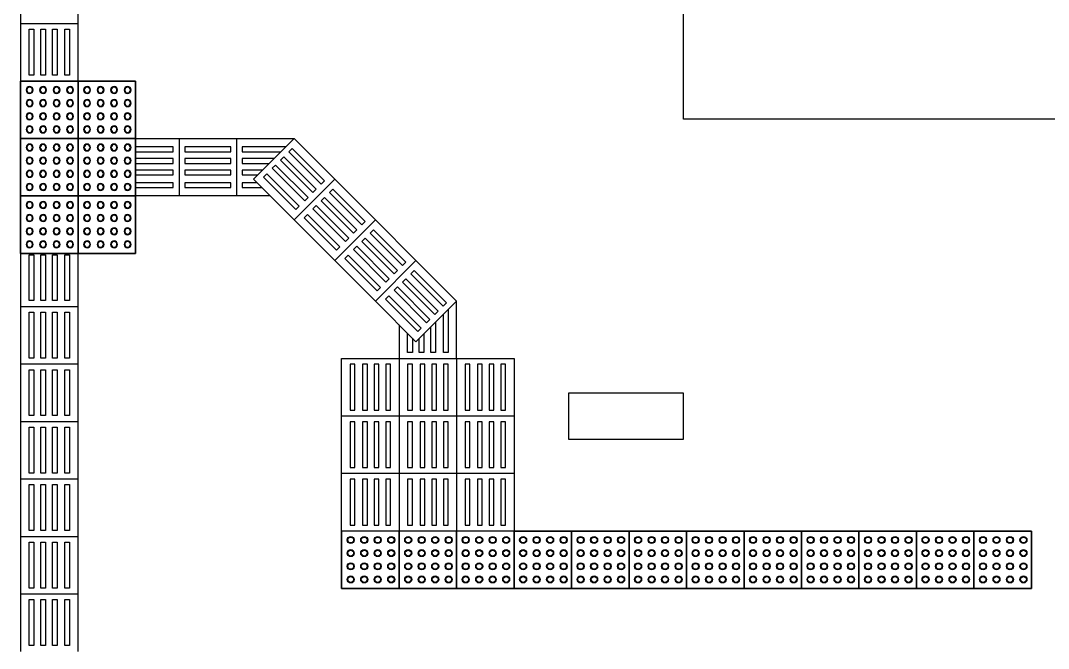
# Model space of a CAD drawing. Header units: metres. Extents: x 341 to 459, y 1341 to 1425.
# Drawn here: x 432.959 to 437.429, y 1397.833 to 1400.564 of the extents above; entities that cross this region are included whole.
import ezdxf

# ---------------------------------------------------------------- set-up
doc = ezdxf.new("R2010")
doc.units = ezdxf.units.M
for name, color, linetype in [('BASE DE CONCRETO', 251, 'Continuous'), ('Itens de detalhe', 7, 'Continuous'), ('Notas de texto-1', 7, 'Continuous')]:
    doc.layers.add(name, color=color, linetype=linetype)

# ---------------------------------------------------------------- blocks, each defined once
blk = doc.blocks.new('piso tatil')
at = {"layer": 'Itens de detalhe', "color": 252, "true_color": 0x939598}
for p, q in [((-78.855, 51.1673), (-78.855, 50.9173)), ((-78.855, 51.1673), (-78.855, 50.9173)), ((-78.605, 50.9173), (-78.605, 51.1673)), ((-78.605, 50.9173), (-78.605, 51.1673)), ((-78.855, 50.9173), (-78.855, 50.6673)), ((-78.855, 50.9173), (-78.855, 50.6673)), ((-78.855, 50.9173), (-78.605, 50.9173)), ((-78.855, 50.9173), (-78.605, 50.9173)), ((-78.8181, 50.693), (-78.8181, 50.8925)), ((-78.8181, 50.8925), (-78.7976, 50.8925)), ((-78.7976, 50.8925), (-78.7976, 50.693)), ((-78.7674, 50.693), (-78.7674, 50.8925)), ((-78.7674, 50.8925), (-78.7469, 50.8925)), ((-78.7469, 50.8925), (-78.7469, 50.693)), ((-78.7167, 50.693), (-78.7167, 50.8925)), ((-78.7167, 50.8925), (-78.6962, 50.8925)), ((-78.6962, 50.8925), (-78.6962, 50.693)), ((-78.6624, 50.693), (-78.6624, 50.8925)), ((-78.6624, 50.8925), (-78.642, 50.8925)), ((-78.642, 50.8925), (-78.642, 50.693)), ((-78.605, 50.6673), (-78.605, 50.9173)), ((-78.605, 50.6673), (-78.605, 50.9173)), ((-78.7976, 50.693), (-78.8181, 50.693)), ((-78.7469, 50.693), (-78.7674, 50.693)), ((-78.6962, 50.693), (-78.7167, 50.693)), ((-78.642, 50.693), (-78.6624, 50.693)), ((-78.855, 49.9173), (-78.855, 49.6866)), ((-78.855, 49.9173), (-78.855, 49.6866)), ((-78.8181, 49.7123), (-78.8181, 49.9118)), ((-78.8181, 49.9118), (-78.7976, 49.9118)), ((-78.7976, 49.9118), (-78.7976, 49.7123)), ((-78.7674, 49.7123), (-78.7674, 49.9118)), ((-78.7674, 49.9118), (-78.7469, 49.9118)), ((-78.7469, 49.9118), (-78.7469, 49.7123)), ((-78.7167, 49.7123), (-78.7167, 49.9118)), ((-78.7167, 49.9118), (-78.6962, 49.9118)), ((-78.6962, 49.9118), (-78.6962, 49.7123)), ((-78.6624, 49.7123), (-78.6624, 49.9118)), ((-78.6624, 49.9118), (-78.642, 49.9118)), ((-78.642, 49.9118), (-78.642, 49.7123)), ((-78.605, 49.6866), (-78.605, 49.9173)), ((-78.605, 49.6866), (-78.605, 49.9173)), ((-78.855, 49.6866), (-78.855, 49.4366)), ((-78.855, 49.6866), (-78.855, 49.4366)), ((-78.855, 49.6866), (-78.605, 49.6866)), ((-78.855, 49.6866), (-78.605, 49.6866)), ((-78.7976, 49.7123), (-78.8181, 49.7123)), ((-78.7469, 49.7123), (-78.7674, 49.7123)), ((-78.6962, 49.7123), (-78.7167, 49.7123)), ((-78.642, 49.7123), (-78.6624, 49.7123)), ((-78.605, 49.4366), (-78.605, 49.6866)), ((-78.605, 49.4366), (-78.605, 49.6866)), ((-76.9954, 49.6733), (-76.9954, 49.4859)), ((-76.9585, 49.4602), (-76.9585, 49.7102)), ((-76.9585, 49.4602), (-76.9585, 49.7102)), ((-78.8181, 49.4623), (-78.8181, 49.6618)), ((-78.8181, 49.6618), (-78.7976, 49.6618)), ((-78.7976, 49.6618), (-78.7976, 49.4623)), ((-78.7674, 49.4623), (-78.7674, 49.6618)), ((-78.7674, 49.6618), (-78.7469, 49.6618)), ((-78.7469, 49.6618), (-78.7469, 49.4623)), ((-78.7167, 49.4623), (-78.7167, 49.6618)), ((-78.7167, 49.6618), (-78.6962, 49.6618)), ((-78.6962, 49.6618), (-78.6962, 49.4623)), ((-78.6624, 49.4623), (-78.6624, 49.6618)), ((-78.6624, 49.6618), (-78.642, 49.6618)), ((-78.642, 49.6618), (-78.642, 49.4623)), ((-77.0159, 49.4859), (-77.0159, 49.6528)), ((-77.2085, 49.6067), (-77.2085, 49.4602)), ((-77.2085, 49.6067), (-77.2085, 49.4602)), ((-77.0701, 49.4859), (-77.0701, 49.5986)), ((-77.0497, 49.619), (-77.0497, 49.4859)), ((-77.1715, 49.4859), (-77.1715, 49.5697)), ((-77.1511, 49.5493), (-77.1511, 49.4859)), ((-77.1208, 49.4859), (-77.1208, 49.5479)), ((-77.1004, 49.5683), (-77.1004, 49.4859)), ((-78.7976, 49.4623), (-78.8181, 49.4623)), ((-78.7469, 49.4623), (-78.7674, 49.4623)), ((-78.6962, 49.4623), (-78.7167, 49.4623)), ((-78.642, 49.4623), (-78.6624, 49.4623)), ((-77.2085, 49.4602), (-76.9585, 49.4602)), ((-77.2085, 49.4602), (-76.9585, 49.4602)), ((-77.1511, 49.4859), (-77.1715, 49.4859)), ((-77.1004, 49.4859), (-77.1208, 49.4859)), ((-77.0497, 49.4859), (-77.0701, 49.4859)), ((-76.9954, 49.4859), (-77.0159, 49.4859)), ((-78.855, 49.4366), (-78.855, 49.1866)), ((-78.855, 49.4366), (-78.855, 49.1866)), ((-78.855, 49.4366), (-78.605, 49.4366)), ((-78.855, 49.4366), (-78.605, 49.4366)), ((-78.8181, 49.2123), (-78.8181, 49.4118)), ((-78.8181, 49.4118), (-78.7976, 49.4118)), ((-78.7976, 49.4118), (-78.7976, 49.2123)), ((-78.7674, 49.2123), (-78.7674, 49.4118)), ((-78.7674, 49.4118), (-78.7469, 49.4118)), ((-78.7469, 49.4118), (-78.7469, 49.2123)), ((-78.7167, 49.2123), (-78.7167, 49.4118)), ((-78.7167, 49.4118), (-78.6962, 49.4118)), ((-78.6962, 49.4118), (-78.6962, 49.2123)), ((-78.6624, 49.2123), (-78.6624, 49.4118)), ((-78.6624, 49.4118), (-78.642, 49.4118)), ((-78.642, 49.4118), (-78.642, 49.2123)), ((-78.605, 49.1866), (-78.605, 49.4366)), ((-78.605, 49.1866), (-78.605, 49.4366)), ((-78.855, 49.1866), (-78.855, 48.9366)), ((-78.855, 49.1866), (-78.855, 48.9366)), ((-78.855, 49.1866), (-78.605, 49.1866)), ((-78.855, 49.1866), (-78.605, 49.1866)), ((-78.7976, 49.2123), (-78.8181, 49.2123)), ((-78.7469, 49.2123), (-78.7674, 49.2123)), ((-78.6962, 49.2123), (-78.7167, 49.2123)), ((-78.642, 49.2123), (-78.6624, 49.2123)), ((-78.605, 48.9366), (-78.605, 49.1866)), ((-78.605, 48.9366), (-78.605, 49.1866)), ((-78.8181, 48.9623), (-78.8181, 49.1618)), ((-78.8181, 49.1618), (-78.7976, 49.1618)), ((-78.7976, 49.1618), (-78.7976, 48.9623)), ((-78.7674, 48.9623), (-78.7674, 49.1618)), ((-78.7674, 49.1618), (-78.7469, 49.1618)), ((-78.7469, 49.1618), (-78.7469, 48.9623)), ((-78.7167, 48.9623), (-78.7167, 49.1618)), ((-78.7167, 49.1618), (-78.6962, 49.1618)), ((-78.6962, 49.1618), (-78.6962, 48.9623)), ((-78.6624, 48.9623), (-78.6624, 49.1618)), ((-78.6624, 49.1618), (-78.642, 49.1618)), ((-78.642, 49.1618), (-78.642, 48.9623)), ((-78.7976, 48.9623), (-78.8181, 48.9623)), ((-78.7469, 48.9623), (-78.7674, 48.9623)), ((-78.6962, 48.9623), (-78.7167, 48.9623)), ((-78.642, 48.9623), (-78.6624, 48.9623)), ((-78.855, 48.9366), (-78.855, 48.6866)), ((-78.855, 48.9366), (-78.855, 48.6866)), ((-78.855, 48.9366), (-78.605, 48.9366)), ((-78.855, 48.9366), (-78.605, 48.9366)), ((-78.8181, 48.7123), (-78.8181, 48.9118)), ((-78.8181, 48.9118), (-78.7976, 48.9118)), ((-78.7976, 48.9118), (-78.7976, 48.7123)), ((-78.7674, 48.7123), (-78.7674, 48.9118)), ((-78.7674, 48.9118), (-78.7469, 48.9118)), ((-78.7469, 48.9118), (-78.7469, 48.7123)), ((-78.7167, 48.7123), (-78.7167, 48.9118)), ((-78.7167, 48.9118), (-78.6962, 48.9118)), ((-78.6962, 48.9118), (-78.6962, 48.7123)), ((-78.6624, 48.7123), (-78.6624, 48.9118)), ((-78.6624, 48.9118), (-78.642, 48.9118)), ((-78.642, 48.9118), (-78.642, 48.7123)), ((-78.605, 48.6866), (-78.605, 48.9366)), ((-78.605, 48.6866), (-78.605, 48.9366)), ((-78.855, 48.6866), (-78.855, 48.4366)), ((-78.855, 48.6866), (-78.855, 48.4366)), ((-78.855, 48.6866), (-78.605, 48.6866)), ((-78.855, 48.6866), (-78.605, 48.6866)), ((-78.7976, 48.7123), (-78.8181, 48.7123)), ((-78.7469, 48.7123), (-78.7674, 48.7123)), ((-78.6962, 48.7123), (-78.7167, 48.7123)), ((-78.642, 48.7123), (-78.6624, 48.7123)), ((-78.605, 48.4366), (-78.605, 48.6866)), ((-78.605, 48.4366), (-78.605, 48.6866)), ((-77.4585, 48.7102), (-77.4585, 48.4602)), ((-77.4585, 48.4602), (-77.4585, 48.7102)), ((-77.2085, 48.4602), (-77.2085, 48.7102)), ((-77.2085, 48.7102), (-77.2085, 48.4602)), ((-76.9585, 48.4602), (-76.9585, 48.7102)), ((-76.9585, 48.7102), (-76.9585, 48.4602)), ((-76.4585, 48.7102), (-76.7085, 48.7102)), ((-76.7085, 48.7102), (-76.4585, 48.7102)), ((-76.7085, 48.4602), (-76.7085, 48.7102)), ((-76.7085, 48.7102), (-76.7085, 48.4602)), ((-76.2085, 48.7102), (-76.4585, 48.7102)), ((-76.4585, 48.7102), (-76.2085, 48.7102)), ((-76.4585, 48.4602), (-76.4585, 48.7102)), ((-76.4585, 48.7102), (-76.4585, 48.4602)), ((-75.9585, 48.7102), (-76.2085, 48.7102)), ((-76.2085, 48.7102), (-75.9585, 48.7102)), ((-76.2085, 48.4602), (-76.2085, 48.7102)), ((-76.2085, 48.7102), (-76.2085, 48.4602)), ((-75.7085, 48.7102), (-75.9585, 48.7102)), ((-75.9585, 48.7102), (-75.7085, 48.7102)), ((-75.9585, 48.4602), (-75.9585, 48.7102)), ((-75.9585, 48.7102), (-75.9585, 48.4602)), ((-75.4585, 48.7102), (-75.7085, 48.7102)), ((-75.7085, 48.7102), (-75.4585, 48.7102)), ((-75.7085, 48.4602), (-75.7085, 48.7102)), ((-75.7085, 48.7102), (-75.7085, 48.4602)), ((-75.2085, 48.7102), (-75.4585, 48.7102)), ((-75.4585, 48.7102), (-75.2085, 48.7102)), ((-75.4585, 48.4602), (-75.4585, 48.7102)), ((-75.4585, 48.7102), (-75.4585, 48.4602)), ((-74.9585, 48.7102), (-75.2085, 48.7102)), ((-75.2085, 48.7102), (-74.9585, 48.7102)), ((-75.2085, 48.4602), (-75.2085, 48.7102)), ((-75.2085, 48.7102), (-75.2085, 48.4602)), ((-74.7085, 48.7102), (-74.9585, 48.7102)), ((-74.9585, 48.7102), (-74.7085, 48.7102)), ((-74.9585, 48.4602), (-74.9585, 48.7102)), ((-74.9585, 48.7102), (-74.9585, 48.4602)), ((-74.4585, 48.7102), (-74.7085, 48.7102)), ((-74.7085, 48.7102), (-74.4585, 48.7102)), ((-74.7085, 48.4602), (-74.7085, 48.7102)), ((-74.7085, 48.7102), (-74.7085, 48.4602)), ((-74.4585, 48.4602), (-74.4585, 48.7102)), ((-74.4585, 48.7102), (-74.4585, 48.4602)), ((-78.8181, 48.4623), (-78.8181, 48.6618)), ((-78.8181, 48.6618), (-78.7976, 48.6618)), ((-78.7976, 48.6618), (-78.7976, 48.4623)), ((-78.7674, 48.4623), (-78.7674, 48.6618)), ((-78.7674, 48.6618), (-78.7469, 48.6618)), ((-78.7469, 48.6618), (-78.7469, 48.4623)), ((-78.7167, 48.4623), (-78.7167, 48.6618)), ((-78.7167, 48.6618), (-78.6962, 48.6618)), ((-78.6962, 48.6618), (-78.6962, 48.4623)), ((-78.6624, 48.4623), (-78.6624, 48.6618)), ((-78.6624, 48.6618), (-78.642, 48.6618)), ((-78.642, 48.6618), (-78.642, 48.4623)), ((-78.7976, 48.4623), (-78.8181, 48.4623)), ((-78.7469, 48.4623), (-78.7674, 48.4623)), ((-78.6962, 48.4623), (-78.7167, 48.4623)), ((-78.642, 48.4623), (-78.6624, 48.4623)), ((-78.855, 48.4366), (-78.855, 48.1866)), ((-78.855, 48.4366), (-78.855, 48.1866)), ((-78.855, 48.4366), (-78.605, 48.4366)), ((-78.855, 48.4366), (-78.605, 48.4366)), ((-78.605, 48.1866), (-78.605, 48.4366)), ((-78.605, 48.1866), (-78.605, 48.4366)), ((-77.4585, 48.4602), (-77.2085, 48.4602)), ((-77.2085, 48.4602), (-77.4585, 48.4602)), ((-77.2085, 48.4602), (-76.9585, 48.4602)), ((-76.9585, 48.4602), (-77.2085, 48.4602)), ((-76.9585, 48.4602), (-76.7085, 48.4602)), ((-76.7085, 48.4602), (-76.9585, 48.4602)), ((-76.7085, 48.4602), (-76.4585, 48.4602)), ((-76.4585, 48.4602), (-76.7085, 48.4602)), ((-76.4585, 48.4602), (-76.2085, 48.4602)), ((-76.2085, 48.4602), (-76.4585, 48.4602)), ((-76.2085, 48.4602), (-75.9585, 48.4602)), ((-75.9585, 48.4602), (-76.2085, 48.4602)), ((-75.9585, 48.4602), (-75.7085, 48.4602)), ((-75.7085, 48.4602), (-75.9585, 48.4602)), ((-75.7085, 48.4602), (-75.4585, 48.4602)), ((-75.4585, 48.4602), (-75.7085, 48.4602)), ((-75.4585, 48.4602), (-75.2085, 48.4602)), ((-75.2085, 48.4602), (-75.4585, 48.4602)), ((-75.2085, 48.4602), (-74.9585, 48.4602)), ((-74.9585, 48.4602), (-75.2085, 48.4602)), ((-74.9585, 48.4602), (-74.7085, 48.4602)), ((-74.7085, 48.4602), (-74.9585, 48.4602)), ((-74.7085, 48.4602), (-74.4585, 48.4602)), ((-74.4585, 48.4602), (-74.7085, 48.4602)), ((-78.8181, 48.2123), (-78.8181, 48.4118)), ((-78.8181, 48.4118), (-78.7976, 48.4118)), ((-78.7976, 48.4118), (-78.7976, 48.2123)), ((-78.7674, 48.2123), (-78.7674, 48.4118)), ((-78.7674, 48.4118), (-78.7469, 48.4118)), ((-78.7469, 48.4118), (-78.7469, 48.2123)), ((-78.7167, 48.2123), (-78.7167, 48.4118)), ((-78.7167, 48.4118), (-78.6962, 48.4118)), ((-78.6962, 48.4118), (-78.6962, 48.2123)), ((-78.6624, 48.2123), (-78.6624, 48.4118)), ((-78.6624, 48.4118), (-78.642, 48.4118)), ((-78.642, 48.4118), (-78.642, 48.2123)), ((-78.7976, 48.2123), (-78.8181, 48.2123)), ((-78.7469, 48.2123), (-78.7674, 48.2123)), ((-78.6962, 48.2123), (-78.7167, 48.2123)), ((-78.642, 48.2123), (-78.6624, 48.2123))]:
    blk.add_line(p, q, dxfattribs=at)
at = {"layer": 'Itens de detalhe', "color": 252, "true_color": 0x939598, "extrusion": (0, 0, -1)}
for p, q in [((-78.855, 50.4173), (-78.855, 50.6673)), ((-78.855, 50.6673), (-78.605, 50.6673)), ((-78.605, 50.6673), (-78.855, 50.6673)), ((-78.855, 50.6673), (-78.855, 50.4173)), ((-78.605, 50.6673), (-78.355, 50.6673)), ((-78.355, 50.6673), (-78.605, 50.6673)), ((-78.605, 50.6673), (-78.605, 50.4173)), ((-78.605, 50.4173), (-78.605, 50.6673)), ((-78.355, 50.6673), (-78.355, 50.4173)), ((-78.355, 50.4173), (-78.355, 50.6673)), ((-78.855, 50.1673), (-78.855, 50.4173)), ((-78.855, 50.4173), (-78.855, 50.1673)), ((-78.605, 50.4173), (-78.855, 50.4173)), ((-78.855, 50.4173), (-78.605, 50.4173)), ((-78.605, 50.4173), (-78.605, 50.1673)), ((-78.605, 50.1673), (-78.605, 50.4173)), ((-78.355, 50.4173), (-78.605, 50.4173)), ((-78.605, 50.4173), (-78.355, 50.4173)), ((-78.355, 50.4173), (-78.1656, 50.4173)), ((-78.355, 50.4173), (-78.1656, 50.4173)), ((-78.355, 50.4173), (-78.355, 50.1673)), ((-78.355, 50.1673), (-78.355, 50.4173)), ((-78.1656, 50.4173), (-77.9156, 50.4173)), ((-78.1656, 50.4173), (-77.9156, 50.4173)), ((-78.1656, 50.4173), (-78.1656, 50.1673)), ((-78.1656, 50.4173), (-78.1656, 50.1673)), ((-77.9156, 50.4173), (-77.6656, 50.4173)), ((-77.9156, 50.4173), (-77.6656, 50.4173)), ((-77.9156, 50.4173), (-77.9156, 50.1673)), ((-77.9156, 50.4173), (-77.9156, 50.1673)), ((-77.8423, 50.2406), (-77.6656, 50.4173)), ((-77.8423, 50.2406), (-77.6656, 50.4173)), ((-77.6656, 50.4173), (-77.4888, 50.2406)), ((-77.6656, 50.4173), (-77.4888, 50.2406)), ((-78.1912, 50.3804), (-78.355, 50.3804)), ((-78.355, 50.3599), (-78.1912, 50.3599)), ((-78.1912, 50.3599), (-78.1912, 50.3804)), ((-77.9412, 50.3804), (-78.1407, 50.3804)), ((-78.1407, 50.3804), (-78.1407, 50.3599)), ((-78.1407, 50.3599), (-77.9412, 50.3599)), ((-77.9412, 50.3599), (-77.9412, 50.3804)), ((-77.7025, 50.3804), (-77.8907, 50.3804)), ((-77.8907, 50.3804), (-77.8907, 50.3599)), ((-77.8907, 50.3599), (-77.723, 50.3599)), ((-77.6742, 50.3736), (-77.6886, 50.3592)), ((-77.6886, 50.3592), (-77.5475, 50.2181)), ((-77.5331, 50.2326), (-77.6742, 50.3736)), ((-78.1912, 50.3297), (-78.355, 50.3297)), ((-78.355, 50.3092), (-78.1912, 50.3092)), ((-78.1912, 50.3092), (-78.1912, 50.3297)), ((-77.9412, 50.3297), (-78.1407, 50.3297)), ((-78.1407, 50.3297), (-78.1407, 50.3092)), ((-78.1407, 50.3092), (-77.9412, 50.3092)), ((-77.9412, 50.3092), (-77.9412, 50.3297)), ((-77.7532, 50.3297), (-77.8907, 50.3297)), ((-77.8907, 50.3297), (-77.8907, 50.3092)), ((-77.8907, 50.3092), (-77.7737, 50.3092)), ((-77.7459, 50.3019), (-77.7603, 50.2875)), ((-77.6048, 50.1609), (-77.7459, 50.3019)), ((-77.71, 50.3378), (-77.7244, 50.3233)), ((-77.7244, 50.3233), (-77.5834, 50.1823)), ((-77.5689, 50.1967), (-77.71, 50.3378)), ((-78.1912, 50.279), (-78.355, 50.279)), ((-78.355, 50.2585), (-78.1912, 50.2585)), ((-78.1912, 50.2585), (-78.1912, 50.279)), ((-77.9412, 50.279), (-78.1407, 50.279)), ((-78.1407, 50.279), (-78.1407, 50.2585)), ((-78.1407, 50.2585), (-77.9412, 50.2585)), ((-77.9412, 50.2585), (-77.9412, 50.279)), ((-77.8039, 50.279), (-77.8907, 50.279)), ((-77.8907, 50.279), (-77.8907, 50.2585)), ((-77.8907, 50.2585), (-77.8244, 50.2585)), ((-77.7842, 50.2636), (-77.7986, 50.2492)), ((-77.6431, 50.1225), (-77.7842, 50.2636)), ((-77.7603, 50.2875), (-77.6192, 50.1464)), ((-78.1912, 50.2247), (-78.355, 50.2247)), ((-78.1912, 50.2043), (-78.1912, 50.2247)), ((-77.9412, 50.2247), (-78.1407, 50.2247)), ((-78.1407, 50.2247), (-78.1407, 50.2043)), ((-77.9412, 50.2043), (-77.9412, 50.2247)), ((-77.8265, 50.2247), (-77.8907, 50.2247)), ((-77.8907, 50.2247), (-77.8907, 50.2043)), ((-77.6656, 50.0638), (-77.8423, 50.2406)), ((-77.6656, 50.0638), (-77.8423, 50.2406)), ((-77.7986, 50.2492), (-77.6576, 50.1081)), ((-77.4888, 50.2406), (-77.6656, 50.0638)), ((-77.4888, 50.2406), (-77.6656, 50.0638)), ((-77.5475, 50.2181), (-77.5331, 50.2326)), ((-77.4888, 50.2406), (-77.312, 50.0638)), ((-77.4888, 50.2406), (-77.312, 50.0638)), ((-78.855, 49.9173), (-78.855, 50.1673)), ((-78.855, 50.1673), (-78.605, 50.1673)), ((-78.605, 50.1673), (-78.855, 50.1673)), ((-78.855, 50.1673), (-78.855, 49.9173)), ((-78.605, 50.1673), (-78.355, 50.1673)), ((-78.355, 50.1673), (-78.605, 50.1673)), ((-78.605, 50.1673), (-78.605, 49.9173)), ((-78.605, 49.9173), (-78.605, 50.1673)), ((-78.355, 50.2043), (-78.1912, 50.2043)), ((-78.1656, 50.1673), (-78.355, 50.1673)), ((-78.1656, 50.1673), (-78.355, 50.1673)), ((-78.355, 50.1673), (-78.355, 49.9173)), ((-78.355, 49.9173), (-78.355, 50.1673)), ((-77.9156, 50.1673), (-78.1656, 50.1673)), ((-77.9156, 50.1673), (-78.1656, 50.1673)), ((-78.1407, 50.2043), (-77.9412, 50.2043)), ((-77.7691, 50.1673), (-77.9156, 50.1673)), ((-77.7691, 50.1673), (-77.9156, 50.1673)), ((-77.8907, 50.2043), (-77.8061, 50.2043)), ((-77.6192, 50.1464), (-77.6048, 50.1609)), ((-77.5834, 50.1823), (-77.5689, 50.1967)), ((-77.5332, 50.161), (-77.5477, 50.1466)), ((-77.3922, 50.0199), (-77.5332, 50.161)), ((-77.4974, 50.1969), (-77.5118, 50.1824)), ((-77.5118, 50.1824), (-77.3707, 50.0413)), ((-77.3563, 50.0558), (-77.4974, 50.1969)), ((-77.6576, 50.1081), (-77.6431, 50.1225)), ((-77.5691, 50.1252), (-77.5835, 50.1107)), ((-77.428, 49.9841), (-77.5691, 50.1252)), ((-77.5477, 50.1466), (-77.4066, 50.0055)), ((-77.6074, 50.0868), (-77.6219, 50.0724)), ((-77.6219, 50.0724), (-77.4808, 49.9313)), ((-77.4663, 49.9457), (-77.6074, 50.0868)), ((-77.5835, 50.1107), (-77.4424, 49.9696)), ((-77.4888, 49.887), (-77.6656, 50.0638)), ((-77.4888, 49.887), (-77.6656, 50.0638)), ((-77.312, 50.0638), (-77.4888, 49.887)), ((-77.312, 50.0638), (-77.4888, 49.887)), ((-77.3707, 50.0413), (-77.3563, 50.0558)), ((-77.312, 50.0638), (-77.1352, 49.887)), ((-77.312, 50.0638), (-77.1352, 49.887)), ((-77.4424, 49.9696), (-77.428, 49.9841)), ((-77.4066, 50.0055), (-77.3922, 50.0199)), ((-77.3565, 49.9842), (-77.3709, 49.9698)), ((-77.2154, 49.8432), (-77.3565, 49.9842)), ((-77.3206, 50.0201), (-77.335, 50.0056)), ((-77.335, 50.0056), (-77.194, 49.8646)), ((-77.1795, 49.879), (-77.3206, 50.0201)), ((-77.4808, 49.9313), (-77.4663, 49.9457)), ((-77.3923, 49.9484), (-77.4067, 49.9339)), ((-77.2512, 49.8073), (-77.3923, 49.9484)), ((-77.3709, 49.9698), (-77.2298, 49.8287)), ((-78.605, 49.9173), (-78.855, 49.9173)), ((-78.855, 49.9173), (-78.605, 49.9173)), ((-78.355, 49.9173), (-78.605, 49.9173)), ((-78.605, 49.9173), (-78.355, 49.9173)), ((-77.4306, 49.91), (-77.4451, 49.8956)), ((-77.4451, 49.8956), (-77.304, 49.7545)), ((-77.2896, 49.769), (-77.4306, 49.91)), ((-77.4067, 49.9339), (-77.2657, 49.7929)), ((-77.312, 49.7102), (-77.4888, 49.887)), ((-77.312, 49.7102), (-77.4888, 49.887)), ((-77.1352, 49.887), (-77.312, 49.7102)), ((-77.1352, 49.887), (-77.312, 49.7102)), ((-77.194, 49.8646), (-77.1795, 49.879)), ((-77.1352, 49.887), (-76.9585, 49.7102)), ((-77.1352, 49.887), (-76.9585, 49.7102)), ((-77.2657, 49.7929), (-77.2512, 49.8073)), ((-77.2298, 49.8287), (-77.2154, 49.8432)), ((-77.1797, 49.8075), (-77.1941, 49.793)), ((-77.0386, 49.6664), (-77.1797, 49.8075)), ((-77.1438, 49.8433), (-77.1583, 49.8289)), ((-77.1583, 49.8289), (-77.0172, 49.6878)), ((-77.0028, 49.7022), (-77.1438, 49.8433)), ((-77.304, 49.7545), (-77.2896, 49.769)), ((-77.2155, 49.7716), (-77.23, 49.7572)), ((-77.0745, 49.6305), (-77.2155, 49.7716)), ((-77.1941, 49.793), (-77.053, 49.6519)), ((-77.2539, 49.7333), (-77.2683, 49.7188)), ((-77.2683, 49.7188), (-77.1272, 49.5778)), ((-77.1128, 49.5922), (-77.2539, 49.7333)), ((-77.23, 49.7572), (-77.0889, 49.6161)), ((-77.1352, 49.5335), (-77.312, 49.7102)), ((-77.1352, 49.5335), (-77.312, 49.7102)), ((-76.9585, 49.7102), (-77.1352, 49.5335)), ((-76.9585, 49.7102), (-77.1352, 49.5335)), ((-77.0172, 49.6878), (-77.0028, 49.7022)), ((-77.0889, 49.6161), (-77.0745, 49.6305)), ((-77.053, 49.6519), (-77.0386, 49.6664)), ((-77.1272, 49.5778), (-77.1128, 49.5922)), ((-77.4585, 49.4602), (-77.2085, 49.4602)), ((-77.4585, 49.2102), (-77.4585, 49.4602)), ((-77.4585, 49.2102), (-77.4585, 49.4602)), ((-77.4585, 49.4602), (-77.2085, 49.4602)), ((-77.2085, 49.4602), (-77.2085, 49.2102)), ((-77.2085, 49.4602), (-77.2085, 49.2102)), ((-76.9585, 49.4602), (-76.7085, 49.4602)), ((-76.9585, 49.4602), (-76.7085, 49.4602)), ((-76.9585, 49.4602), (-76.9585, 49.2102)), ((-76.9585, 49.4602), (-76.9585, 49.2102)), ((-76.7085, 49.4602), (-76.7085, 49.2102)), ((-76.7085, 49.4602), (-76.7085, 49.2102)), ((-77.4215, 49.4354), (-77.4215, 49.2359)), ((-77.4011, 49.4354), (-77.4215, 49.4354)), ((-77.4011, 49.2359), (-77.4011, 49.4354)), ((-77.3673, 49.4354), (-77.3673, 49.2359)), ((-77.3468, 49.4354), (-77.3673, 49.4354)), ((-77.3468, 49.2359), (-77.3468, 49.4354)), ((-77.3166, 49.4354), (-77.3166, 49.2359)), ((-77.2961, 49.4354), (-77.3166, 49.4354)), ((-77.2961, 49.2359), (-77.2961, 49.4354)), ((-77.2659, 49.4354), (-77.2659, 49.2359)), ((-77.2454, 49.4354), (-77.2659, 49.4354)), ((-77.2454, 49.2359), (-77.2454, 49.4354)), ((-77.1715, 49.4354), (-77.1715, 49.2359)), ((-77.1511, 49.4354), (-77.1715, 49.4354)), ((-77.1511, 49.2359), (-77.1511, 49.4354)), ((-77.1173, 49.4354), (-77.1173, 49.2359)), ((-77.0968, 49.4354), (-77.1173, 49.4354)), ((-77.0968, 49.2359), (-77.0968, 49.4354)), ((-77.0666, 49.4354), (-77.0666, 49.2359)), ((-77.0461, 49.4354), (-77.0666, 49.4354)), ((-77.0461, 49.2359), (-77.0461, 49.4354)), ((-77.0159, 49.4354), (-77.0159, 49.2359)), ((-76.9954, 49.4354), (-77.0159, 49.4354)), ((-76.9954, 49.2359), (-76.9954, 49.4354)), ((-76.9215, 49.4354), (-76.9215, 49.2359)), ((-76.9011, 49.4354), (-76.9215, 49.4354)), ((-76.9011, 49.2359), (-76.9011, 49.4354)), ((-76.8673, 49.4354), (-76.8673, 49.2359)), ((-76.8468, 49.4354), (-76.8673, 49.4354)), ((-76.8468, 49.2359), (-76.8468, 49.4354)), ((-76.8166, 49.4354), (-76.8166, 49.2359)), ((-76.7961, 49.4354), (-76.8166, 49.4354)), ((-76.7961, 49.2359), (-76.7961, 49.4354)), ((-76.7659, 49.4354), (-76.7659, 49.2359)), ((-76.7454, 49.4354), (-76.7659, 49.4354)), ((-76.7454, 49.2359), (-76.7454, 49.4354)), ((-77.4215, 49.2359), (-77.4011, 49.2359)), ((-77.3673, 49.2359), (-77.3468, 49.2359)), ((-77.3166, 49.2359), (-77.2961, 49.2359)), ((-77.2659, 49.2359), (-77.2454, 49.2359)), ((-77.1715, 49.2359), (-77.1511, 49.2359)), ((-77.1173, 49.2359), (-77.0968, 49.2359)), ((-77.0666, 49.2359), (-77.0461, 49.2359)), ((-77.0159, 49.2359), (-76.9954, 49.2359)), ((-76.9215, 49.2359), (-76.9011, 49.2359)), ((-76.8673, 49.2359), (-76.8468, 49.2359)), ((-76.8166, 49.2359), (-76.7961, 49.2359)), ((-76.7659, 49.2359), (-76.7454, 49.2359)), ((-77.4585, 48.9602), (-77.4585, 49.2102)), ((-77.4585, 48.9602), (-77.4585, 49.2102)), ((-77.2085, 49.2102), (-77.4585, 49.2102)), ((-77.2085, 49.2102), (-77.4585, 49.2102)), ((-77.4215, 49.1854), (-77.4215, 48.9859)), ((-77.4011, 49.1854), (-77.4215, 49.1854)), ((-77.4011, 48.9859), (-77.4011, 49.1854)), ((-77.3673, 49.1854), (-77.3673, 48.9859)), ((-77.3468, 49.1854), (-77.3673, 49.1854)), ((-77.3468, 48.9859), (-77.3468, 49.1854)), ((-77.3166, 49.1854), (-77.3166, 48.9859)), ((-77.2961, 49.1854), (-77.3166, 49.1854)), ((-77.2961, 48.9859), (-77.2961, 49.1854)), ((-77.2659, 49.1854), (-77.2659, 48.9859)), ((-77.2454, 49.1854), (-77.2659, 49.1854)), ((-77.2454, 48.9859), (-77.2454, 49.1854)), ((-76.9585, 49.2102), (-77.2085, 49.2102)), ((-76.9585, 49.2102), (-77.2085, 49.2102)), ((-77.2085, 49.2102), (-77.2085, 48.9602)), ((-77.2085, 49.2102), (-77.2085, 48.9602)), ((-77.1715, 49.1854), (-77.1715, 48.9859)), ((-77.1511, 49.1854), (-77.1715, 49.1854)), ((-77.1511, 48.9859), (-77.1511, 49.1854)), ((-77.1173, 49.1854), (-77.1173, 48.9859)), ((-77.0968, 49.1854), (-77.1173, 49.1854)), ((-77.0968, 48.9859), (-77.0968, 49.1854)), ((-77.0666, 49.1854), (-77.0666, 48.9859)), ((-77.0461, 49.1854), (-77.0666, 49.1854)), ((-77.0461, 48.9859), (-77.0461, 49.1854)), ((-77.0159, 49.1854), (-77.0159, 48.9859)), ((-76.9954, 49.1854), (-77.0159, 49.1854)), ((-76.9954, 48.9859), (-76.9954, 49.1854)), ((-76.7085, 49.2102), (-76.9585, 49.2102)), ((-76.7085, 49.2102), (-76.9585, 49.2102)), ((-76.9585, 49.2102), (-76.9585, 48.9602)), ((-76.9585, 49.2102), (-76.9585, 48.9602)), ((-76.9215, 49.1854), (-76.9215, 48.9859)), ((-76.9011, 49.1854), (-76.9215, 49.1854)), ((-76.9011, 48.9859), (-76.9011, 49.1854)), ((-76.8673, 49.1854), (-76.8673, 48.9859)), ((-76.8468, 49.1854), (-76.8673, 49.1854)), ((-76.8468, 48.9859), (-76.8468, 49.1854)), ((-76.8166, 49.1854), (-76.8166, 48.9859)), ((-76.7961, 49.1854), (-76.8166, 49.1854)), ((-76.7961, 48.9859), (-76.7961, 49.1854)), ((-76.7659, 49.1854), (-76.7659, 48.9859)), ((-76.7454, 49.1854), (-76.7659, 49.1854)), ((-76.7454, 48.9859), (-76.7454, 49.1854)), ((-76.7085, 49.2102), (-76.7085, 48.9602)), ((-76.7085, 49.2102), (-76.7085, 48.9602)), ((-77.4585, 48.7102), (-77.4585, 48.9602)), ((-77.4585, 48.7102), (-77.4585, 48.9602)), ((-77.2085, 48.9602), (-77.4585, 48.9602)), ((-77.2085, 48.9602), (-77.4585, 48.9602)), ((-77.4215, 48.9859), (-77.4011, 48.9859)), ((-77.3673, 48.9859), (-77.3468, 48.9859)), ((-77.3166, 48.9859), (-77.2961, 48.9859)), ((-77.2659, 48.9859), (-77.2454, 48.9859)), ((-76.9585, 48.9602), (-77.2085, 48.9602)), ((-76.9585, 48.9602), (-77.2085, 48.9602)), ((-77.2085, 48.9602), (-77.2085, 48.7102)), ((-77.2085, 48.9602), (-77.2085, 48.7102)), ((-77.1715, 48.9859), (-77.1511, 48.9859)), ((-77.1173, 48.9859), (-77.0968, 48.9859)), ((-77.0666, 48.9859), (-77.0461, 48.9859)), ((-77.0159, 48.9859), (-76.9954, 48.9859)), ((-76.7085, 48.9602), (-76.9585, 48.9602)), ((-76.7085, 48.9602), (-76.9585, 48.9602)), ((-76.9585, 48.9602), (-76.9585, 48.7102)), ((-76.9585, 48.9602), (-76.9585, 48.7102)), ((-76.9215, 48.9859), (-76.9011, 48.9859)), ((-76.8673, 48.9859), (-76.8468, 48.9859)), ((-76.8166, 48.9859), (-76.7961, 48.9859)), ((-76.7659, 48.9859), (-76.7454, 48.9859)), ((-76.7085, 48.9602), (-76.7085, 48.7102)), ((-76.7085, 48.9602), (-76.7085, 48.7102)), ((-77.4215, 48.9354), (-77.4215, 48.7359)), ((-77.4011, 48.9354), (-77.4215, 48.9354)), ((-77.4011, 48.7359), (-77.4011, 48.9354)), ((-77.3673, 48.9354), (-77.3673, 48.7359)), ((-77.3468, 48.9354), (-77.3673, 48.9354)), ((-77.3468, 48.7359), (-77.3468, 48.9354)), ((-77.3166, 48.9354), (-77.3166, 48.7359)), ((-77.2961, 48.9354), (-77.3166, 48.9354)), ((-77.2961, 48.7359), (-77.2961, 48.9354)), ((-77.2659, 48.9354), (-77.2659, 48.7359)), ((-77.2454, 48.9354), (-77.2659, 48.9354)), ((-77.2454, 48.7359), (-77.2454, 48.9354)), ((-77.1715, 48.9354), (-77.1715, 48.7359)), ((-77.1511, 48.9354), (-77.1715, 48.9354)), ((-77.1511, 48.7359), (-77.1511, 48.9354)), ((-77.1173, 48.9354), (-77.1173, 48.7359)), ((-77.0968, 48.9354), (-77.1173, 48.9354)), ((-77.0968, 48.7359), (-77.0968, 48.9354)), ((-77.0666, 48.9354), (-77.0666, 48.7359)), ((-77.0461, 48.9354), (-77.0666, 48.9354)), ((-77.0461, 48.7359), (-77.0461, 48.9354)), ((-77.0159, 48.9354), (-77.0159, 48.7359)), ((-76.9954, 48.9354), (-77.0159, 48.9354)), ((-76.9954, 48.7359), (-76.9954, 48.9354)), ((-76.9215, 48.9354), (-76.9215, 48.7359)), ((-76.9011, 48.9354), (-76.9215, 48.9354)), ((-76.9011, 48.7359), (-76.9011, 48.9354)), ((-76.8673, 48.9354), (-76.8673, 48.7359)), ((-76.8468, 48.9354), (-76.8673, 48.9354)), ((-76.8468, 48.7359), (-76.8468, 48.9354)), ((-76.8166, 48.9354), (-76.8166, 48.7359)), ((-76.7961, 48.9354), (-76.8166, 48.9354)), ((-76.7961, 48.7359), (-76.7961, 48.9354)), ((-76.7659, 48.9354), (-76.7659, 48.7359)), ((-76.7454, 48.9354), (-76.7659, 48.9354)), ((-76.7454, 48.7359), (-76.7454, 48.9354)), ((-77.4215, 48.7359), (-77.4011, 48.7359)), ((-77.3673, 48.7359), (-77.3468, 48.7359)), ((-77.3166, 48.7359), (-77.2961, 48.7359)), ((-77.2659, 48.7359), (-77.2454, 48.7359)), ((-77.1715, 48.7359), (-77.1511, 48.7359)), ((-77.1173, 48.7359), (-77.0968, 48.7359)), ((-77.0666, 48.7359), (-77.0461, 48.7359)), ((-77.0159, 48.7359), (-76.9954, 48.7359)), ((-76.9215, 48.7359), (-76.9011, 48.7359)), ((-76.8673, 48.7359), (-76.8468, 48.7359)), ((-76.8166, 48.7359), (-76.7961, 48.7359)), ((-76.7659, 48.7359), (-76.7454, 48.7359)), ((-77.2085, 48.7102), (-77.4585, 48.7102)), ((-77.2085, 48.7102), (-77.4585, 48.7102)), ((-76.9585, 48.7102), (-77.2085, 48.7102)), ((-76.9585, 48.7102), (-77.2085, 48.7102)), ((-76.7085, 48.7102), (-76.9585, 48.7102)), ((-76.7085, 48.7102), (-76.9585, 48.7102))]:
    blk.add_line(p, q, dxfattribs=at)
for centre, radius in [((78.8156, 50.6281), 0.0152), ((78.8156, 50.6281), 0.0126), ((78.757, 50.6281), 0.0152), ((78.757, 50.6281), 0.0126), ((78.6983, 50.6281), 0.0152), ((78.6983, 50.6281), 0.0126), ((78.6396, 50.6281), 0.0152), ((78.6396, 50.6281), 0.0126), ((78.5656, 50.6281), 0.0152), ((78.5656, 50.6281), 0.0126), ((78.507, 50.6281), 0.0152), ((78.507, 50.6281), 0.0126), ((78.4483, 50.6281), 0.0152), ((78.4483, 50.6281), 0.0126), ((78.3896, 50.6281), 0.0152), ((78.3896, 50.6281), 0.0126), ((78.8156, 50.5711), 0.0152), ((78.8156, 50.5711), 0.0126), ((78.757, 50.5711), 0.0152), ((78.757, 50.5711), 0.0126), ((78.6983, 50.5711), 0.0152), ((78.6983, 50.5711), 0.0126), ((78.6396, 50.5711), 0.0152), ((78.6396, 50.5711), 0.0126), ((78.5656, 50.5711), 0.0152), ((78.5656, 50.5711), 0.0126), ((78.507, 50.5711), 0.0152), ((78.507, 50.5711), 0.0126), ((78.4483, 50.5711), 0.0152), ((78.4483, 50.5711), 0.0126), ((78.3896, 50.5711), 0.0152), ((78.3896, 50.5711), 0.0126), ((78.8156, 50.5136), 0.0152), ((78.8156, 50.5136), 0.0126), ((78.757, 50.5136), 0.0152), ((78.757, 50.5136), 0.0126), ((78.6983, 50.5136), 0.0152), ((78.6983, 50.5136), 0.0126), ((78.6396, 50.5136), 0.0152), ((78.6396, 50.5136), 0.0126), ((78.5656, 50.5136), 0.0152), ((78.5656, 50.5136), 0.0126), ((78.507, 50.5136), 0.0152), ((78.507, 50.5136), 0.0126), ((78.4483, 50.5136), 0.0152), ((78.4483, 50.5136), 0.0126), ((78.3896, 50.5136), 0.0152), ((78.3896, 50.5136), 0.0126), ((78.8156, 50.4566), 0.0152), ((78.8156, 50.4566), 0.0126), ((78.757, 50.4566), 0.0152), ((78.757, 50.4566), 0.0126), ((78.6983, 50.4566), 0.0152), ((78.6983, 50.4566), 0.0126), ((78.6396, 50.4566), 0.0152), ((78.6396, 50.4566), 0.0126), ((78.5656, 50.4566), 0.0152), ((78.5656, 50.4566), 0.0126), ((78.507, 50.4566), 0.0152), ((78.507, 50.4566), 0.0126), ((78.4483, 50.4566), 0.0152), ((78.4483, 50.4566), 0.0126), ((78.3896, 50.4566), 0.0152), ((78.3896, 50.4566), 0.0126), ((78.8156, 50.3781), 0.0152), ((78.8156, 50.3781), 0.0126), ((78.757, 50.3781), 0.0152), ((78.757, 50.3781), 0.0126), ((78.6983, 50.3781), 0.0152), ((78.6983, 50.3781), 0.0126), ((78.6396, 50.3781), 0.0152), ((78.6396, 50.3781), 0.0126), ((78.5656, 50.3781), 0.0152), ((78.5656, 50.3781), 0.0126), ((78.507, 50.3781), 0.0152), ((78.507, 50.3781), 0.0126), ((78.4483, 50.3781), 0.0152), ((78.4483, 50.3781), 0.0126), ((78.3896, 50.3781), 0.0152), ((78.3896, 50.3781), 0.0126), ((78.8156, 50.3211), 0.0152), ((78.8156, 50.3211), 0.0126), ((78.757, 50.3211), 0.0152), ((78.757, 50.3211), 0.0126), ((78.6983, 50.3211), 0.0152), ((78.6983, 50.3211), 0.0126), ((78.6396, 50.3211), 0.0152), ((78.6396, 50.3211), 0.0126), ((78.5656, 50.3211), 0.0152), ((78.5656, 50.3211), 0.0126), ((78.507, 50.3211), 0.0152), ((78.507, 50.3211), 0.0126), ((78.4483, 50.3211), 0.0152), ((78.4483, 50.3211), 0.0126), ((78.3896, 50.3211), 0.0152), ((78.3896, 50.3211), 0.0126), ((78.8156, 50.2636), 0.0152), ((78.8156, 50.2636), 0.0126), ((78.757, 50.2636), 0.0152), ((78.757, 50.2636), 0.0126), ((78.6983, 50.2636), 0.0152), ((78.6983, 50.2636), 0.0126), ((78.6396, 50.2636), 0.0152), ((78.6396, 50.2636), 0.0126), ((78.5656, 50.2636), 0.0152), ((78.5656, 50.2636), 0.0126), ((78.507, 50.2636), 0.0152), ((78.507, 50.2636), 0.0126), ((78.4483, 50.2636), 0.0152), ((78.4483, 50.2636), 0.0126), ((78.3896, 50.2636), 0.0152), ((78.3896, 50.2636), 0.0126), ((78.8156, 50.2066), 0.0152), ((78.8156, 50.2066), 0.0126), ((78.757, 50.2066), 0.0152), ((78.757, 50.2066), 0.0126), ((78.6983, 50.2066), 0.0152), ((78.6983, 50.2066), 0.0126), ((78.6396, 50.2066), 0.0152), ((78.6396, 50.2066), 0.0126), ((78.5656, 50.2066), 0.0152), ((78.5656, 50.2066), 0.0126), ((78.507, 50.2066), 0.0152), ((78.507, 50.2066), 0.0126), ((78.4483, 50.2066), 0.0152), ((78.4483, 50.2066), 0.0126), ((78.3896, 50.2066), 0.0152), ((78.3896, 50.2066), 0.0126), ((78.8156, 50.1281), 0.0152), ((78.8156, 50.1281), 0.0126), ((78.757, 50.1281), 0.0152), ((78.757, 50.1281), 0.0126), ((78.6983, 50.1281), 0.0152), ((78.6983, 50.1281), 0.0126), ((78.6396, 50.1281), 0.0152), ((78.6396, 50.1281), 0.0126), ((78.5656, 50.1281), 0.0152), ((78.5656, 50.1281), 0.0126), ((78.507, 50.1281), 0.0152), ((78.507, 50.1281), 0.0126), ((78.4483, 50.1281), 0.0152), ((78.4483, 50.1281), 0.0126), ((78.3896, 50.1281), 0.0152), ((78.3896, 50.1281), 0.0126), ((78.8156, 50.0711), 0.0152), ((78.8156, 50.0711), 0.0126), ((78.757, 50.0711), 0.0152), ((78.757, 50.0711), 0.0126), ((78.6983, 50.0711), 0.0152), ((78.6983, 50.0711), 0.0126), ((78.6396, 50.0711), 0.0152), ((78.6396, 50.0711), 0.0126), ((78.5656, 50.0711), 0.0152), ((78.5656, 50.0711), 0.0126), ((78.507, 50.0711), 0.0152), ((78.507, 50.0711), 0.0126), ((78.4483, 50.0711), 0.0152), ((78.4483, 50.0711), 0.0126), ((78.3896, 50.0711), 0.0152), ((78.3896, 50.0711), 0.0126), ((78.8156, 50.0136), 0.0152), ((78.8156, 50.0136), 0.0126), ((78.757, 50.0136), 0.0152), ((78.757, 50.0136), 0.0126), ((78.6983, 50.0136), 0.0152), ((78.6983, 50.0136), 0.0126), ((78.6396, 50.0136), 0.0152), ((78.6396, 50.0136), 0.0126), ((78.5656, 50.0136), 0.0152), ((78.5656, 50.0136), 0.0126), ((78.507, 50.0136), 0.0152), ((78.507, 50.0136), 0.0126), ((78.4483, 50.0136), 0.0152), ((78.4483, 50.0136), 0.0126), ((78.3896, 50.0136), 0.0152), ((78.3896, 50.0136), 0.0126), ((78.8156, 49.9566), 0.0152), ((78.8156, 49.9566), 0.0126), ((78.757, 49.9566), 0.0152), ((78.757, 49.9566), 0.0126), ((78.6983, 49.9566), 0.0152), ((78.6983, 49.9566), 0.0126), ((78.6396, 49.9566), 0.0152), ((78.6396, 49.9566), 0.0126), ((78.5656, 49.9566), 0.0152), ((78.5656, 49.9566), 0.0126), ((78.507, 49.9566), 0.0152), ((78.507, 49.9566), 0.0126), ((78.4483, 49.9566), 0.0152), ((78.4483, 49.9566), 0.0126), ((78.3896, 49.9566), 0.0152), ((78.3896, 49.9566), 0.0126)]:
    blk.add_circle(centre, radius, dxfattribs=at)
at = {"layer": 'Itens de detalhe', "color": 252, "true_color": 0x939598}
for centre, radius in [((-77.4191, 48.671), 0.0152), ((-77.3604, 48.671), 0.0152), ((-77.3017, 48.671), 0.0152), ((-77.243, 48.671), 0.0152), ((-77.1691, 48.671), 0.0152), ((-77.1104, 48.671), 0.0152), ((-77.0517, 48.671), 0.0152), ((-76.993, 48.671), 0.0152), ((-76.9191, 48.671), 0.0152), ((-76.8604, 48.671), 0.0152), ((-76.8017, 48.671), 0.0152), ((-76.743, 48.671), 0.0152), ((-76.6691, 48.671), 0.0152), ((-76.6104, 48.671), 0.0152), ((-76.5517, 48.671), 0.0152), ((-76.493, 48.671), 0.0152), ((-76.4191, 48.671), 0.0152), ((-76.3604, 48.671), 0.0152), ((-76.3017, 48.671), 0.0152), ((-76.243, 48.671), 0.0152), ((-76.1691, 48.671), 0.0152), ((-76.1104, 48.671), 0.0152), ((-76.0517, 48.671), 0.0152), ((-75.993, 48.671), 0.0152), ((-75.9191, 48.671), 0.0152), ((-75.8604, 48.671), 0.0152), ((-75.8017, 48.671), 0.0152), ((-75.743, 48.671), 0.0152), ((-75.6691, 48.671), 0.0152), ((-75.6104, 48.671), 0.0152), ((-75.5517, 48.671), 0.0152), ((-75.493, 48.671), 0.0152), ((-75.4191, 48.671), 0.0152), ((-75.3604, 48.671), 0.0152), ((-75.3017, 48.671), 0.0152), ((-75.243, 48.671), 0.0152), ((-75.1691, 48.671), 0.0152), ((-75.1104, 48.671), 0.0152), ((-75.0517, 48.671), 0.0152), ((-74.993, 48.671), 0.0152), ((-74.9191, 48.671), 0.0152), ((-74.8604, 48.671), 0.0152), ((-74.8017, 48.671), 0.0152), ((-74.743, 48.671), 0.0152), ((-74.6691, 48.671), 0.0152), ((-74.6104, 48.671), 0.0152), ((-74.5517, 48.671), 0.0152), ((-74.493, 48.671), 0.0152), ((-77.4191, 48.671), 0.0126), ((-77.3604, 48.671), 0.0126), ((-77.3017, 48.671), 0.0126), ((-77.243, 48.671), 0.0126), ((-77.1691, 48.671), 0.0126), ((-77.1104, 48.671), 0.0126), ((-77.0517, 48.671), 0.0126), ((-76.993, 48.671), 0.0126), ((-76.9191, 48.671), 0.0126), ((-76.8604, 48.671), 0.0126), ((-76.8017, 48.671), 0.0126), ((-76.743, 48.671), 0.0126), ((-76.6691, 48.671), 0.0126), ((-76.6104, 48.671), 0.0126), ((-76.5517, 48.671), 0.0126), ((-76.493, 48.671), 0.0126), ((-76.4191, 48.671), 0.0126), ((-76.3604, 48.671), 0.0126), ((-76.3017, 48.671), 0.0126), ((-76.243, 48.671), 0.0126), ((-76.1691, 48.671), 0.0126), ((-76.1104, 48.671), 0.0126), ((-76.0517, 48.671), 0.0126), ((-75.993, 48.671), 0.0126), ((-75.9191, 48.671), 0.0126), ((-75.8604, 48.671), 0.0126), ((-75.8017, 48.671), 0.0126), ((-75.743, 48.671), 0.0126), ((-75.6691, 48.671), 0.0126), ((-75.6104, 48.671), 0.0126), ((-75.5517, 48.671), 0.0126), ((-75.493, 48.671), 0.0126), ((-75.4191, 48.671), 0.0126), ((-75.3604, 48.671), 0.0126), ((-75.3017, 48.671), 0.0126), ((-75.243, 48.671), 0.0126), ((-75.1691, 48.671), 0.0126), ((-75.1104, 48.671), 0.0126), ((-75.0517, 48.671), 0.0126), ((-74.993, 48.671), 0.0126), ((-74.9191, 48.671), 0.0126), ((-74.8604, 48.671), 0.0126), ((-74.8017, 48.671), 0.0126), ((-74.743, 48.671), 0.0126), ((-74.6691, 48.671), 0.0126), ((-74.6104, 48.671), 0.0126), ((-74.5517, 48.671), 0.0126), ((-74.493, 48.671), 0.0126), ((-77.4191, 48.614), 0.0152), ((-77.4191, 48.614), 0.0126), ((-77.3604, 48.614), 0.0152), ((-77.3604, 48.614), 0.0126), ((-77.3017, 48.614), 0.0152), ((-77.3017, 48.614), 0.0126), ((-77.243, 48.614), 0.0152), ((-77.243, 48.614), 0.0126), ((-77.1691, 48.614), 0.0152), ((-77.1691, 48.614), 0.0126), ((-77.1104, 48.614), 0.0152), ((-77.1104, 48.614), 0.0126), ((-77.0517, 48.614), 0.0152), ((-77.0517, 48.614), 0.0126), ((-76.993, 48.614), 0.0152), ((-76.993, 48.614), 0.0126), ((-76.9191, 48.614), 0.0152), ((-76.9191, 48.614), 0.0126), ((-76.8604, 48.614), 0.0152), ((-76.8604, 48.614), 0.0126), ((-76.8017, 48.614), 0.0152), ((-76.8017, 48.614), 0.0126), ((-76.743, 48.614), 0.0152), ((-76.743, 48.614), 0.0126), ((-76.6691, 48.614), 0.0152), ((-76.6691, 48.614), 0.0126), ((-76.6104, 48.614), 0.0152), ((-76.6104, 48.614), 0.0126), ((-76.5517, 48.614), 0.0152), ((-76.5517, 48.614), 0.0126), ((-76.493, 48.614), 0.0152), ((-76.493, 48.614), 0.0126), ((-76.4191, 48.614), 0.0152), ((-76.4191, 48.614), 0.0126), ((-76.3604, 48.614), 0.0152), ((-76.3604, 48.614), 0.0126), ((-76.3017, 48.614), 0.0152), ((-76.3017, 48.614), 0.0126), ((-76.243, 48.614), 0.0152), ((-76.243, 48.614), 0.0126), ((-76.1691, 48.614), 0.0152), ((-76.1691, 48.614), 0.0126), ((-76.1104, 48.614), 0.0152), ((-76.1104, 48.614), 0.0126), ((-76.0517, 48.614), 0.0152), ((-76.0517, 48.614), 0.0126), ((-75.993, 48.614), 0.0152), ((-75.993, 48.614), 0.0126), ((-75.9191, 48.614), 0.0152), ((-75.9191, 48.614), 0.0126), ((-75.8604, 48.614), 0.0152), ((-75.8604, 48.614), 0.0126), ((-75.8017, 48.614), 0.0152), ((-75.8017, 48.614), 0.0126), ((-75.743, 48.614), 0.0152), ((-75.743, 48.614), 0.0126), ((-75.6691, 48.614), 0.0152), ((-75.6691, 48.614), 0.0126), ((-75.6104, 48.614), 0.0152), ((-75.6104, 48.614), 0.0126), ((-75.5517, 48.614), 0.0152), ((-75.5517, 48.614), 0.0126), ((-75.493, 48.614), 0.0152), ((-75.493, 48.614), 0.0126), ((-75.4191, 48.614), 0.0152), ((-75.4191, 48.614), 0.0126), ((-75.3604, 48.614), 0.0152), ((-75.3604, 48.614), 0.0126), ((-75.3017, 48.614), 0.0152), ((-75.3017, 48.614), 0.0126), ((-75.243, 48.614), 0.0152), ((-75.243, 48.614), 0.0126), ((-75.1691, 48.614), 0.0152), ((-75.1691, 48.614), 0.0126), ((-75.1104, 48.614), 0.0152), ((-75.1104, 48.614), 0.0126), ((-75.0517, 48.614), 0.0152), ((-75.0517, 48.614), 0.0126), ((-74.993, 48.614), 0.0152), ((-74.993, 48.614), 0.0126), ((-74.9191, 48.614), 0.0152), ((-74.9191, 48.614), 0.0126), ((-74.8604, 48.614), 0.0152), ((-74.8604, 48.614), 0.0126), ((-74.8017, 48.614), 0.0152), ((-74.8017, 48.614), 0.0126), ((-74.743, 48.614), 0.0152), ((-74.743, 48.614), 0.0126), ((-74.6691, 48.614), 0.0152), ((-74.6691, 48.614), 0.0126), ((-74.6104, 48.614), 0.0152), ((-74.6104, 48.614), 0.0126), ((-74.5517, 48.614), 0.0152), ((-74.5517, 48.614), 0.0126), ((-74.493, 48.614), 0.0152), ((-74.493, 48.614), 0.0126), ((-77.4191, 48.5565), 0.0152), ((-77.4191, 48.5565), 0.0126), ((-77.3604, 48.5565), 0.0152), ((-77.3604, 48.5565), 0.0126), ((-77.3017, 48.5565), 0.0152), ((-77.3017, 48.5565), 0.0126), ((-77.243, 48.5565), 0.0152), ((-77.243, 48.5565), 0.0126), ((-77.1691, 48.5565), 0.0152), ((-77.1691, 48.5565), 0.0126), ((-77.1104, 48.5565), 0.0152), ((-77.1104, 48.5565), 0.0126), ((-77.0517, 48.5565), 0.0152), ((-77.0517, 48.5565), 0.0126), ((-76.993, 48.5565), 0.0152), ((-76.993, 48.5565), 0.0126), ((-76.9191, 48.5565), 0.0152), ((-76.9191, 48.5565), 0.0126), ((-76.8604, 48.5565), 0.0152), ((-76.8604, 48.5565), 0.0126), ((-76.8017, 48.5565), 0.0152), ((-76.8017, 48.5565), 0.0126), ((-76.743, 48.5565), 0.0152), ((-76.743, 48.5565), 0.0126), ((-76.6691, 48.5565), 0.0152), ((-76.6691, 48.5565), 0.0126), ((-76.6104, 48.5565), 0.0152), ((-76.6104, 48.5565), 0.0126), ((-76.5517, 48.5565), 0.0152), ((-76.5517, 48.5565), 0.0126), ((-76.493, 48.5565), 0.0152), ((-76.493, 48.5565), 0.0126), ((-76.4191, 48.5565), 0.0152), ((-76.4191, 48.5565), 0.0126), ((-76.3604, 48.5565), 0.0152), ((-76.3604, 48.5565), 0.0126), ((-76.3017, 48.5565), 0.0152), ((-76.3017, 48.5565), 0.0126), ((-76.243, 48.5565), 0.0152), ((-76.243, 48.5565), 0.0126), ((-76.1691, 48.5565), 0.0152), ((-76.1691, 48.5565), 0.0126), ((-76.1104, 48.5565), 0.0152), ((-76.1104, 48.5565), 0.0126), ((-76.0517, 48.5565), 0.0152), ((-76.0517, 48.5565), 0.0126), ((-75.993, 48.5565), 0.0152), ((-75.993, 48.5565), 0.0126), ((-75.9191, 48.5565), 0.0152), ((-75.9191, 48.5565), 0.0126), ((-75.8604, 48.5565), 0.0152), ((-75.8604, 48.5565), 0.0126), ((-75.8017, 48.5565), 0.0152), ((-75.8017, 48.5565), 0.0126), ((-75.743, 48.5565), 0.0152), ((-75.743, 48.5565), 0.0126), ((-75.6691, 48.5565), 0.0152), ((-75.6691, 48.5565), 0.0126), ((-75.6104, 48.5565), 0.0152), ((-75.6104, 48.5565), 0.0126), ((-75.5517, 48.5565), 0.0152), ((-75.5517, 48.5565), 0.0126), ((-75.493, 48.5565), 0.0152), ((-75.493, 48.5565), 0.0126), ((-75.4191, 48.5565), 0.0152), ((-75.4191, 48.5565), 0.0126), ((-75.3604, 48.5565), 0.0152), ((-75.3604, 48.5565), 0.0126), ((-75.3017, 48.5565), 0.0152), ((-75.3017, 48.5565), 0.0126), ((-75.243, 48.5565), 0.0152), ((-75.243, 48.5565), 0.0126), ((-75.1691, 48.5565), 0.0152), ((-75.1691, 48.5565), 0.0126), ((-75.1104, 48.5565), 0.0152), ((-75.1104, 48.5565), 0.0126), ((-75.0517, 48.5565), 0.0152), ((-75.0517, 48.5565), 0.0126), ((-74.993, 48.5565), 0.0152), ((-74.993, 48.5565), 0.0126), ((-74.9191, 48.5565), 0.0152), ((-74.9191, 48.5565), 0.0126), ((-74.8604, 48.5565), 0.0152), ((-74.8604, 48.5565), 0.0126), ((-74.8017, 48.5565), 0.0152), ((-74.8017, 48.5565), 0.0126), ((-74.743, 48.5565), 0.0152), ((-74.743, 48.5565), 0.0126), ((-74.6691, 48.5565), 0.0152), ((-74.6691, 48.5565), 0.0126), ((-74.6104, 48.5565), 0.0152), ((-74.6104, 48.5565), 0.0126), ((-74.5517, 48.5565), 0.0152), ((-74.5517, 48.5565), 0.0126), ((-74.493, 48.5565), 0.0152), ((-74.493, 48.5565), 0.0126), ((-77.4191, 48.4995), 0.0152), ((-77.4191, 48.4995), 0.0126), ((-77.3604, 48.4995), 0.0152), ((-77.3604, 48.4995), 0.0126), ((-77.3017, 48.4995), 0.0152), ((-77.3017, 48.4995), 0.0126), ((-77.243, 48.4995), 0.0152), ((-77.243, 48.4995), 0.0126), ((-77.1691, 48.4995), 0.0152), ((-77.1691, 48.4995), 0.0126), ((-77.1104, 48.4995), 0.0152), ((-77.1104, 48.4995), 0.0126), ((-77.0517, 48.4995), 0.0152), ((-77.0517, 48.4995), 0.0126), ((-76.993, 48.4995), 0.0152), ((-76.993, 48.4995), 0.0126), ((-76.9191, 48.4995), 0.0152), ((-76.9191, 48.4995), 0.0126), ((-76.8604, 48.4995), 0.0152), ((-76.8604, 48.4995), 0.0126), ((-76.8017, 48.4995), 0.0152), ((-76.8017, 48.4995), 0.0126), ((-76.743, 48.4995), 0.0152), ((-76.743, 48.4995), 0.0126), ((-76.6691, 48.4995), 0.0152), ((-76.6691, 48.4995), 0.0126), ((-76.6104, 48.4995), 0.0152), ((-76.6104, 48.4995), 0.0126), ((-76.5517, 48.4995), 0.0152), ((-76.5517, 48.4995), 0.0126), ((-76.493, 48.4995), 0.0152), ((-76.493, 48.4995), 0.0126), ((-76.4191, 48.4995), 0.0152), ((-76.4191, 48.4995), 0.0126), ((-76.3604, 48.4995), 0.0152), ((-76.3604, 48.4995), 0.0126), ((-76.3017, 48.4995), 0.0152), ((-76.3017, 48.4995), 0.0126), ((-76.243, 48.4995), 0.0152), ((-76.243, 48.4995), 0.0126), ((-76.1691, 48.4995), 0.0152), ((-76.1691, 48.4995), 0.0126), ((-76.1104, 48.4995), 0.0152), ((-76.1104, 48.4995), 0.0126), ((-76.0517, 48.4995), 0.0152), ((-76.0517, 48.4995), 0.0126), ((-75.993, 48.4995), 0.0152), ((-75.993, 48.4995), 0.0126), ((-75.9191, 48.4995), 0.0152), ((-75.9191, 48.4995), 0.0126), ((-75.8604, 48.4995), 0.0152), ((-75.8604, 48.4995), 0.0126), ((-75.8017, 48.4995), 0.0152), ((-75.8017, 48.4995), 0.0126), ((-75.743, 48.4995), 0.0152), ((-75.743, 48.4995), 0.0126), ((-75.6691, 48.4995), 0.0152), ((-75.6691, 48.4995), 0.0126), ((-75.6104, 48.4995), 0.0152), ((-75.6104, 48.4995), 0.0126), ((-75.5517, 48.4995), 0.0152), ((-75.5517, 48.4995), 0.0126), ((-75.493, 48.4995), 0.0152), ((-75.493, 48.4995), 0.0126), ((-75.4191, 48.4995), 0.0152), ((-75.4191, 48.4995), 0.0126), ((-75.3604, 48.4995), 0.0152), ((-75.3604, 48.4995), 0.0126), ((-75.3017, 48.4995), 0.0152), ((-75.3017, 48.4995), 0.0126), ((-75.243, 48.4995), 0.0152), ((-75.243, 48.4995), 0.0126), ((-75.1691, 48.4995), 0.0152), ((-75.1691, 48.4995), 0.0126), ((-75.1104, 48.4995), 0.0152), ((-75.1104, 48.4995), 0.0126), ((-75.0517, 48.4995), 0.0152), ((-75.0517, 48.4995), 0.0126), ((-74.993, 48.4995), 0.0152), ((-74.993, 48.4995), 0.0126), ((-74.9191, 48.4995), 0.0152), ((-74.9191, 48.4995), 0.0126), ((-74.8604, 48.4995), 0.0152), ((-74.8604, 48.4995), 0.0126), ((-74.8017, 48.4995), 0.0152), ((-74.8017, 48.4995), 0.0126), ((-74.743, 48.4995), 0.0152), ((-74.743, 48.4995), 0.0126), ((-74.6691, 48.4995), 0.0152), ((-74.6691, 48.4995), 0.0126), ((-74.6104, 48.4995), 0.0152), ((-74.6104, 48.4995), 0.0126), ((-74.5517, 48.4995), 0.0152), ((-74.5517, 48.4995), 0.0126), ((-74.493, 48.4995), 0.0152), ((-74.493, 48.4995), 0.0126)]:
    blk.add_circle(centre, radius, dxfattribs=at)

msp = doc.modelspace()

# ---------------------------------------------------------------- linework, layer by layer
at = {"layer": 'BASE DE CONCRETO', "color": 252, "true_color": 0x939598}
for p, q in [((435.8414, 1400.1357), (435.8414, 1403.0722)), ((440.3567, 1400.1357), (435.8414, 1400.1357))]:
    msp.add_line(p, q, dxfattribs=at)
at = {"layer": 'Notas de texto-1', "color": 252, "true_color": 0x939598}
msp.add_lwpolyline([(435.8414, 1398.9442), (435.3414, 1398.9442), (435.3414, 1398.7442), (435.8414, 1398.7442)], close=True, dxfattribs=at)

# ---------------------------------------------------------------- block references
msp.add_blockref('piso tatil', (511.8138, 1349.634), dxfattribs=at)

doc.saveas('drawing.dxf')
